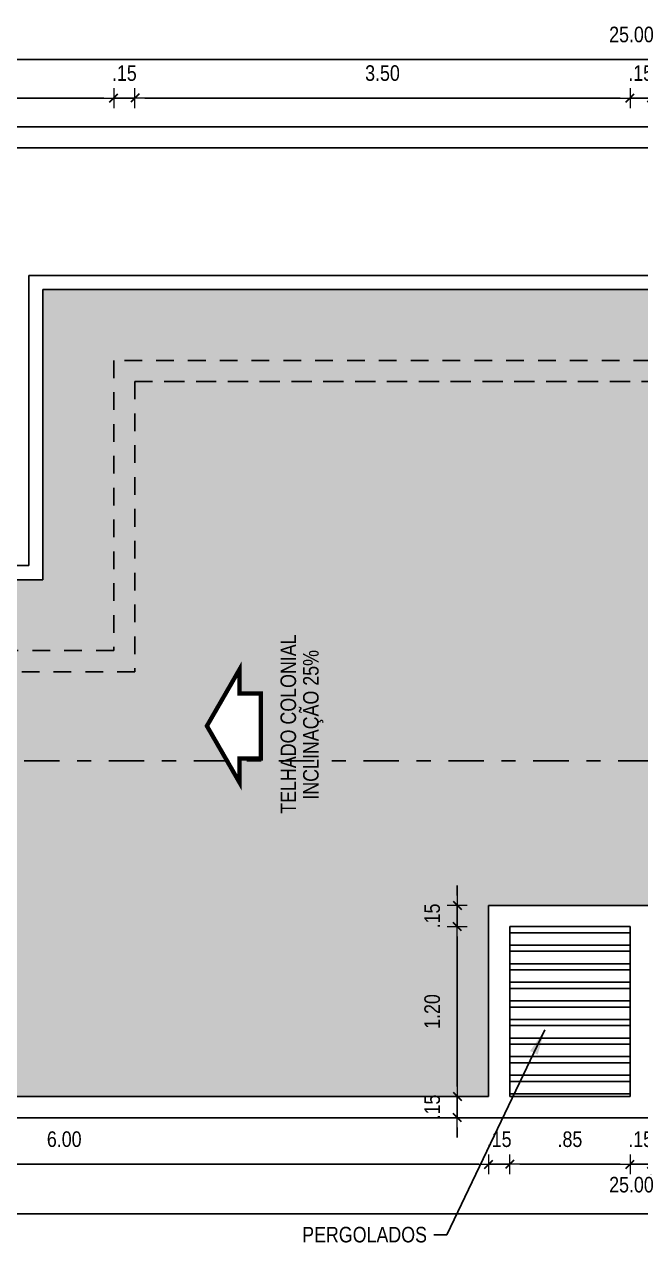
# Model space of a CAD drawing. Extents: x -178 to 151, y -135 to 745.
# Drawn here: x 116.81 to 121.17, y 714.6 to 723.21 of the extents above; entities that cross this region are included whole.
import ezdxf
from ezdxf.enums import TextEntityAlignment as Align

# ---------------------------------------------------------------- set-up
doc = ezdxf.new("R2010")
doc.units = 0
doc.header["$MEASUREMENT"] = 0
doc.header["$PDSIZE"] = -5
doc.linetypes.add('DASHDOT2', pattern=[0.5, 0.25, -0.125, 0, -0.125])
doc.linetypes.add('HIDDEN2', pattern=[0.1875, 0.125, -0.0625])
doc.layers.get('0').update_dxf_attribs({"linetype": 'CONTINUOUS'})
doc.layers.get('Defpoints').update_dxf_attribs({"linetype": 'CONTINUOUS'})
for name, color, linetype in [('AR-ALV', 5, 'CONTINUOUS'), ('COTA', 7, 'CONTINUOUS'), ('E-txt-g', 3, 'CONTINUOUS')]:
    doc.layers.add(name, color=color, linetype=linetype)
for name, color, linetype, lineweight in [('E-Cta-W', 7, 'CONTINUOUS', 20), ('E-Lay-9', 9, 'CONTINUOUS', 9), ('E-Pen-C', 4, 'CONTINUOUS', 15), ('E-Pen-G', 3, 'CONTINUOUS', 30), ('E-Txt-W', 7, 'CONTINUOUS', 20)]:
    doc.layers.add(name, color=color, linetype=linetype, lineweight=lineweight)
doc.styles.add('F2', font='swissc.ttf')
doc.styles.add('REG60', font='romans.shx', dxfattribs={"width": 0.8, "height": 0.15})
doc.styles.add('REG80', font='romans.shx', dxfattribs={"width": 0.8, "height": 0.2})
doc.dimstyles.new('DIMENSION-1', dxfattribs={"dimtxt": 0.11, "dimasz": 0.07, "dimexe": 1, "dimexo": 0, "dimgap": 0.12, "dimtad": 1, "dimzin": 7, "dimdsep": 46, "dimtxsty": 'F2', "dimblk1": 'TRACO', "dimblk2": 'TRACO', "dimsah": 1, "dimcen": 1, "dimse1": 1, "dimse2": 1, "dimclrd": 256, "dimclre": 256, "dimclrt": 6, "dimadec": 0, "dimazin": 0, "dimtfac": 1, "dimtix": 1, "dimtmove": 2, "dimatfit": 3, "dimldrblk": 'TRACO', "dimfxl": 1, "dimtolj": 1, "dimtzin": 0, "dimarcsym": 0})
doc.dimstyles.get("Standard").update_dxf_attribs({"dimtxt": 0.18, "dimasz": 0.18, "dimexe": 0.18, "dimexo": 0.0625, "dimgap": 0.09, "dimtad": 0, "dimtih": 1, "dimtoh": 1, "dimdec": 4, "dimzin": 0, "dimdsep": 46, "dimtxsty": 'Standard', "dimcen": 0.09, "dimadec": 0, "dimazin": 0, "dimtfac": 1, "dimtdec": 4, "dimtofl": 0, "dimtmove": 0, "dimatfit": 3, "dimfxl": 1, "dimtolj": 1, "dimtzin": 0, "dimarcsym": 0})

# ---------------------------------------------------------------- blocks, each defined once
blk = doc.blocks.new('Seta')
at = {"const_width": 2}
blk.add_lwpolyline([(10, 15), (10, 25.98), (25, 0), (10, -25.98), (10, -15), (0, -15), (0, 15)], close=True, dxfattribs=at)
blk = doc.blocks.new('TXT-AMB75')
at = {"layer": 'E-txt-g', "style": 'REG80', "width": 0.8, "flags": 8}
blk.add_attdef('TXT', text='', height=0.2, dxfattribs=at).set_placement((0.005, 0.296), align=Align.CENTER)
at = {"layer": 'E-Txt-W', "style": 'REG60', "width": 0.8, "flags": 8}
blk.add_attdef('TXT', text='', height=0.15, dxfattribs=at).set_placement((0.005, 0.027), align=Align.CENTER)
blk = doc.blocks.new('TRACO')
at = {"layer": 'E-Pen-C'}
for p, q in [((-1, 0), (1, 0)), ((0, 1), (0, -1))]:
    blk.add_line(p, q, dxfattribs=at)
at = {"layer": 'E-Pen-G'}
blk.add_line((-0.42, -0.42), (0.42, 0.42), dxfattribs=at)
blk = doc.blocks.new('*D273')
at = {"linetype": 'Continuous', "lineweight": -2}
for p, q in [((121.0216, 715.1577), (120.9516, 715.1577)), ((121.2416, 715.1577), (121.0916, 715.1577)), ((121.3116, 715.1577), (121.3816, 715.1577))]:
    blk.add_line(p, q, dxfattribs=at)
at = {"layer": 'Defpoints', "color": 0, "linetype": 'Continuous'}
for p in [(121.0916, 715.6367), (121.2416, 715.6367), (121.0916, 715.1577)]:
    blk.add_point(p, dxfattribs=at)
at = {"linetype": 'Continuous', "lineweight": -2, "xscale": 0.07, "yscale": 0.07, "zscale": 0.07}
blk.add_blockref('TRACO', (121.0916, 715.1577), dxfattribs=at)
at = {"linetype": 'Continuous', "lineweight": -2, "xscale": 0.07, "yscale": 0.07, "zscale": 0.07, "rotation": 180}
blk.add_blockref('TRACO', (121.2416, 715.1577), dxfattribs=at)
at = {"color": 6, "linetype": 'Continuous', "insert": (121.1666, 715.3339), "char_height": 0.11, "attachment_point": 5, "style": 'F2'}
blk.add_mtext('\\A1;.15', dxfattribs=at)
blk = doc.blocks.new('*D274')
at = {"linetype": 'Continuous', "lineweight": -2}
blk.add_line((121.0216, 715.1577), (120.3116, 715.1577), dxfattribs=at)
at = {"layer": 'Defpoints', "color": 0, "linetype": 'Continuous'}
for p in [(120.2416, 715.6367), (121.0916, 715.6367), (120.2416, 715.1577)]:
    blk.add_point(p, dxfattribs=at)
at = {"linetype": 'Continuous', "lineweight": -2, "xscale": 0.07, "yscale": 0.07, "zscale": 0.07, "rotation": 180}
blk.add_blockref('TRACO', (120.2416, 715.1577), dxfattribs=at)
at = {"linetype": 'Continuous', "lineweight": -2, "xscale": 0.07, "yscale": 0.07, "zscale": 0.07}
blk.add_blockref('TRACO', (121.0916, 715.1577), dxfattribs=at)
at = {"color": 6, "linetype": 'Continuous', "insert": (120.6666, 715.3339), "char_height": 0.11, "attachment_point": 5, "style": 'F2'}
blk.add_mtext('\\A1;.85', dxfattribs=at)
blk = doc.blocks.new('*D275')
at = {"linetype": 'Continuous', "lineweight": -2}
for p, q in [((120.0216, 715.1577), (119.9516, 715.1577)), ((120.2416, 715.1577), (120.0916, 715.1577)), ((120.3116, 715.1577), (120.3816, 715.1577))]:
    blk.add_line(p, q, dxfattribs=at)
at = {"layer": 'Defpoints', "color": 0, "linetype": 'Continuous'}
for p in [(120.0916, 715.6367), (120.2416, 715.6367), (120.0916, 715.1577)]:
    blk.add_point(p, dxfattribs=at)
at = {"linetype": 'Continuous', "lineweight": -2, "xscale": 0.07, "yscale": 0.07, "zscale": 0.07}
blk.add_blockref('TRACO', (120.0916, 715.1577), dxfattribs=at)
at = {"linetype": 'Continuous', "lineweight": -2, "xscale": 0.07, "yscale": 0.07, "zscale": 0.07, "rotation": 180}
blk.add_blockref('TRACO', (120.2416, 715.1577), dxfattribs=at)
at = {"color": 6, "linetype": 'Continuous', "insert": (120.1666, 715.3339), "char_height": 0.11, "attachment_point": 5, "style": 'F2'}
blk.add_mtext('\\A1;.15', dxfattribs=at)
blk = doc.blocks.new('*D276')
at = {"linetype": 'Continuous', "lineweight": -2}
blk.add_line((120.0216, 715.1577), (114.1616, 715.1577), dxfattribs=at)
at = {"layer": 'Defpoints', "color": 0, "linetype": 'Continuous'}
for p in [(114.0916, 715.6367), (120.0916, 715.6367), (114.0916, 715.1577)]:
    blk.add_point(p, dxfattribs=at)
at = {"linetype": 'Continuous', "lineweight": -2, "xscale": 0.07, "yscale": 0.07, "zscale": 0.07, "rotation": 180}
blk.add_blockref('TRACO', (114.0916, 715.1577), dxfattribs=at)
at = {"linetype": 'Continuous', "lineweight": -2, "xscale": 0.07, "yscale": 0.07, "zscale": 0.07}
blk.add_blockref('TRACO', (120.0916, 715.1577), dxfattribs=at)
at = {"color": 6, "linetype": 'Continuous', "insert": (117.0916, 715.3342), "char_height": 0.11, "attachment_point": 5, "style": 'F2'}
blk.add_mtext('\\A1;6.00', dxfattribs=at)
blk = doc.blocks.new('*D300')
at = {"linetype": 'Continuous', "lineweight": -2}
for p, q in [((121.0216, 722.6891), (120.9516, 722.6891)), ((121.2416, 722.6891), (121.0916, 722.6891)), ((121.3116, 722.6891), (121.3816, 722.6891))]:
    blk.add_line(p, q, dxfattribs=at)
at = {"layer": 'Defpoints', "color": 0, "linetype": 'Continuous'}
for p in [(121.0916, 722.6891), (121.0916, 720.6867), (121.2416, 720.6867)]:
    blk.add_point(p, dxfattribs=at)
at = {"linetype": 'Continuous', "lineweight": -2, "xscale": 0.07, "yscale": 0.07, "zscale": 0.07}
blk.add_blockref('TRACO', (121.0916, 722.6891), dxfattribs=at)
at = {"linetype": 'Continuous', "lineweight": -2, "xscale": 0.07, "yscale": 0.07, "zscale": 0.07, "rotation": 180}
blk.add_blockref('TRACO', (121.2416, 722.6891), dxfattribs=at)
at = {"color": 6, "linetype": 'Continuous', "insert": (121.1666, 722.8652), "char_height": 0.11, "attachment_point": 5, "style": 'F2'}
blk.add_mtext('\\A1;.15', dxfattribs=at)
blk = doc.blocks.new('*D301')
at = {"linetype": 'Continuous', "lineweight": -2}
blk.add_line((121.0216, 722.6891), (117.6616, 722.6891), dxfattribs=at)
at = {"layer": 'Defpoints', "color": 0, "linetype": 'Continuous'}
for p in [(117.5916, 722.6891), (117.5916, 720.6867), (121.0916, 720.6867)]:
    blk.add_point(p, dxfattribs=at)
at = {"linetype": 'Continuous', "lineweight": -2, "xscale": 0.07, "yscale": 0.07, "zscale": 0.07, "rotation": 180}
blk.add_blockref('TRACO', (117.5916, 722.6891), dxfattribs=at)
at = {"linetype": 'Continuous', "lineweight": -2, "xscale": 0.07, "yscale": 0.07, "zscale": 0.07}
blk.add_blockref('TRACO', (121.0916, 722.6891), dxfattribs=at)
at = {"color": 6, "linetype": 'Continuous', "insert": (119.3416, 722.8652), "char_height": 0.11, "attachment_point": 5, "style": 'F2'}
blk.add_mtext('\\A1;3.50', dxfattribs=at)
blk = doc.blocks.new('*D302')
at = {"linetype": 'Continuous', "lineweight": -2}
for p, q in [((117.3716, 722.6891), (117.3016, 722.6891)), ((117.5916, 722.6891), (117.4416, 722.6891)), ((117.6616, 722.6891), (117.7316, 722.6891))]:
    blk.add_line(p, q, dxfattribs=at)
at = {"layer": 'Defpoints', "color": 0, "linetype": 'Continuous'}
for p in [(117.4416, 722.6891), (117.4416, 720.8367), (117.5916, 720.6867)]:
    blk.add_point(p, dxfattribs=at)
at = {"linetype": 'Continuous', "lineweight": -2, "xscale": 0.07, "yscale": 0.07, "zscale": 0.07}
blk.add_blockref('TRACO', (117.4416, 722.6891), dxfattribs=at)
at = {"linetype": 'Continuous', "lineweight": -2, "xscale": 0.07, "yscale": 0.07, "zscale": 0.07, "rotation": 180}
blk.add_blockref('TRACO', (117.5916, 722.6891), dxfattribs=at)
at = {"color": 6, "linetype": 'Continuous', "insert": (117.5166, 722.8652), "char_height": 0.11, "attachment_point": 5, "style": 'F2'}
blk.add_mtext('\\A1;.15', dxfattribs=at)
blk = doc.blocks.new('*D303')
at = {"linetype": 'Continuous', "lineweight": -2}
blk.add_line((117.3716, 722.6891), (114.3116, 722.6891), dxfattribs=at)
at = {"layer": 'Defpoints', "color": 0, "linetype": 'Continuous'}
for p in [(114.2416, 722.6891), (117.4416, 720.8367), (114.2416, 718.6367)]:
    blk.add_point(p, dxfattribs=at)
at = {"linetype": 'Continuous', "lineweight": -2, "xscale": 0.07, "yscale": 0.07, "zscale": 0.07, "rotation": 180}
blk.add_blockref('TRACO', (114.2416, 722.6891), dxfattribs=at)
at = {"linetype": 'Continuous', "lineweight": -2, "xscale": 0.07, "yscale": 0.07, "zscale": 0.07}
blk.add_blockref('TRACO', (117.4416, 722.6891), dxfattribs=at)
at = {"color": 6, "linetype": 'Continuous', "insert": (115.8416, 722.8652), "char_height": 0.11, "attachment_point": 5, "style": 'F2'}
blk.add_mtext('\\A1;3.20', dxfattribs=at)
blk = doc.blocks.new('*D426')
at = {"linetype": 'Continuous', "lineweight": -2}
for p, q in [((119.8699, 715.7067), (119.8699, 715.7767)), ((119.8699, 715.4867), (119.8699, 715.6367)), ((119.8699, 715.4167), (119.8699, 715.3467))]:
    blk.add_line(p, q, dxfattribs=at)
at = {"layer": 'Defpoints', "color": 0, "linetype": 'Continuous'}
for p in [(119.7429, 715.6367), (119.8699, 715.6367), (119.7429, 715.4867)]:
    blk.add_point(p, dxfattribs=at)
at = {"linetype": 'Continuous', "lineweight": -2, "xscale": 0.07, "yscale": 0.07, "zscale": 0.07}
for p, rotation in [((119.8699, 715.6367), 270), ((119.8699, 715.4867), 90)]:
    blk.add_blockref('TRACO', p, dxfattribs=dict(at, rotation=rotation))
at = {"color": 6, "linetype": 'Continuous', "insert": (119.6934, 715.5617), "char_height": 0.11, "attachment_point": 5, "rotation": 90, "style": 'F2'}
blk.add_mtext('\\A1;.15', dxfattribs=at)
blk = doc.blocks.new('*D427')
at = {"linetype": 'Continuous', "lineweight": -2}
blk.add_line((119.8699, 715.7067), (119.8699, 716.7667), dxfattribs=at)
at = {"layer": 'Defpoints', "color": 0, "linetype": 'Continuous'}
for p in [(119.4653, 716.8367), (119.8699, 716.8367), (119.7429, 715.6367)]:
    blk.add_point(p, dxfattribs=at)
at = {"linetype": 'Continuous', "lineweight": -2, "xscale": 0.07, "yscale": 0.07, "zscale": 0.07}
for p, rotation in [((119.8699, 716.8367), 90), ((119.8699, 715.6367), 270)]:
    blk.add_blockref('TRACO', p, dxfattribs=dict(at, rotation=rotation))
at = {"color": 6, "linetype": 'Continuous', "insert": (119.6933, 716.2367), "char_height": 0.11, "attachment_point": 5, "rotation": 90, "style": 'F2'}
blk.add_mtext('\\A1;1.20', dxfattribs=at)
blk = doc.blocks.new('*D428')
at = {"linetype": 'Continuous', "lineweight": -2}
for p, q in [((119.8699, 717.0567), (119.8699, 717.1267)), ((119.8699, 716.8367), (119.8699, 716.9867)), ((119.8699, 716.7667), (119.8699, 716.6967))]:
    blk.add_line(p, q, dxfattribs=at)
at = {"layer": 'Defpoints', "color": 0, "linetype": 'Continuous'}
for p in [(119.4653, 716.9867), (119.8699, 716.9867), (119.4653, 716.8367)]:
    blk.add_point(p, dxfattribs=at)
at = {"linetype": 'Continuous', "lineweight": -2, "xscale": 0.07, "yscale": 0.07, "zscale": 0.07}
for p, rotation in [((119.8699, 716.9867), 270), ((119.8699, 716.8367), 90)]:
    blk.add_blockref('TRACO', p, dxfattribs=dict(at, rotation=rotation))
at = {"color": 6, "linetype": 'Continuous', "insert": (119.6934, 716.9117), "char_height": 0.11, "attachment_point": 5, "rotation": 90, "style": 'F2'}
blk.add_mtext('\\A1;.15', dxfattribs=at)
blk = doc.blocks.new('*D306')
at = {"linetype": 'Continuous', "lineweight": -2}
blk.add_line((109.8216, 714.8079), (134.6816, 714.8079), dxfattribs=at)
at = {"layer": 'Defpoints', "color": 0, "linetype": 'Continuous'}
for p in [(109.7516, 715.4388), (134.7516, 715.4388), (134.7516, 714.8079)]:
    blk.add_point(p, dxfattribs=at)
at = {"linetype": 'Continuous', "lineweight": -2, "xscale": 0.07, "yscale": 0.07, "zscale": 0.07, "rotation": 180}
blk.add_blockref('TRACO', (109.7516, 714.8079), dxfattribs=at)
at = {"linetype": 'Continuous', "lineweight": -2, "xscale": 0.07, "yscale": 0.07, "zscale": 0.07}
blk.add_blockref('TRACO', (134.7516, 714.8079), dxfattribs=at)
at = {"color": 6, "linetype": 'Continuous', "insert": (121.1016, 715.0129), "char_height": 0.11, "attachment_point": 5, "style": 'F2'}
blk.add_mtext('\\A1;25.00', dxfattribs=at)
blk = doc.blocks.new('*D307')
at = {"linetype": 'Continuous', "lineweight": -2}
blk.add_line((134.6816, 722.9617), (109.8216, 722.9617), dxfattribs=at)
at = {"layer": 'Defpoints', "color": 0, "linetype": 'Continuous'}
for p in [(109.7516, 722.9617), (109.7516, 722.4867), (134.7516, 722.4867)]:
    blk.add_point(p, dxfattribs=at)
at = {"linetype": 'Continuous', "lineweight": -2, "xscale": 0.07, "yscale": 0.07, "zscale": 0.07, "rotation": 180}
blk.add_blockref('TRACO', (109.7516, 722.9617), dxfattribs=at)
at = {"linetype": 'Continuous', "lineweight": -2, "xscale": 0.07, "yscale": 0.07, "zscale": 0.07}
blk.add_blockref('TRACO', (134.7516, 722.9617), dxfattribs=at)
at = {"color": 6, "linetype": 'Continuous', "insert": (121.1016, 723.1379), "char_height": 0.11, "attachment_point": 5, "style": 'F2'}
blk.add_mtext('\\A1;25.00', dxfattribs=at)

msp = doc.modelspace()

# ---------------------------------------------------------------- hatches: boundary and pattern name
at = {"linetype": 'Continuous'}
h = msp.add_hatch(dxfattribs=at)
h.set_pattern_fill('TROOF1', color=8, scale=0.15, angle=-90, style=0, pattern_type=2)
h.set_pattern_definition([(270, (0, 0), (0.15, -0.15), [0.048, -0.102]), (35.2176, (0.015, -0.144), (-1.49999987498, -1.05000017453), [0.03121305, -3.0900849]), (70.71, (0.0405, -0.126), (-0.8999979741, -2.550000777635), [0.0317844, -3.1466586]), (109.29, (0.051, -0.096), (-0.8999979741, 2.550000777635), [0.0317844, -3.1466586]), (144.7824, (0.0405, -0.066), (-1.49999987498, 1.05000017453), [0.03121305, -3.0900849]), (180, (0.015, -0.048), (-0.15, -0.15), [0.015, -0.135]), (0, (-2e-17, -0.144), (0.15, 0.15), [0.015, -0.135]), (270, (0.006, -1e-18), (0.15, -0.15), [0.042, -0.108]), (36.3844, (0.018, -0.15), (-2.24999858293, -1.650001937525), [0.0354012, -3.50472585]), (72.3499, (0.0465, -0.129), (0.899998778574, 2.850000422915), [0.0346302, -3.42838875]), (107.6501, (0.057, -0.096), (0.899998778574, -2.850000422915), [0.0346302, -3.42838875]), (143.6156, (0.0465, -0.063), (-2.24999858293, 1.650001937525), [0.0354012, -3.50472585]), (180, (0.018, -0.042), (-0.15, -0.15), [0.012, -0.138]), (0, (0.006, -0.15), (0.15, 0.15), [0.012, -0.138]), (270, (0.006, -0.144), (0.15, -0.15), [0.006, -0.144]), (357.3974, (0.018, -0.042), (-3.149999897937, 0.1500021288), [0.13213635, -3.17127105]), (2.6026, (0.018, -0.15), (3.149999897937, 0.1500021288), [0.13213635, -3.17127105]), (270, (-2e-17, -0.144), (0.15, -0.15), [0.006, -0.144])])
h.paths.add_polyline_path([(113.5916, 715.6367), (113.5916, 719.2867), (116.9416, 719.2867), (116.9416, 721.3367), (122.7961, 721.3367), (122.7961, 715.6367), (121.5416, 715.6367), (121.5416, 716.9867), (120.0916, 716.9867), (120.0916, 715.6367)])
h.paths.add_polyline_path([(122.7149, 718.1462), (122.7149, 718.8202), (122.5419, 718.8202), (122.5419, 718.1462)], flags=24)
h.paths.add_polyline_path([(118.7621, 717.6499), (118.7621, 718.8843), (118.5892, 718.8843), (118.5892, 717.6499)], flags=24)
h.paths.add_polyline_path([(118.9666, 717.7189), (118.9666, 718.8046), (118.7093, 718.8046), (118.7093, 717.7189)], flags=24)
h.paths.add_polyline_path([(118.3297, 718.0245), (118.3297, 717.8566), (118.1003, 718.2538), (118.3297, 718.651), (118.3297, 718.4831), (118.4825, 718.4831), (118.4825, 718.0245)], flags=16)
h.paths.add_polyline_path([(119.8093, 716.7911), (119.8093, 717.0284), (119.5789, 717.0284), (119.5789, 716.7911)], flags=24)
h.paths.add_polyline_path([(119.8092, 716.0795), (119.8092, 716.3897), (119.5789, 716.3897), (119.5789, 716.0795)], flags=24)
h = msp.add_hatch(dxfattribs=at)
h.set_pattern_fill('ANSI32', color=8, scale=0.35, angle=135, style=0)
h.set_pattern_definition([(7e-15, (-49.10839, 12.63692), (3e-17, -0.13125), []), (7e-15, (-49.06464, 12.68067), (3e-17, -0.13125), [])])
h.paths.add_polyline_path([(121.0916, 716.8367), (120.2416, 716.8367), (120.2416, 715.6367), (121.0916, 715.6367)])

# ---------------------------------------------------------------- linework, layer by layer
at = {"color": 5, "linetype": 'Continuous'}
for p, q in [((126.247, 721.3367), (116.9416, 721.3367)), ((116.9416, 721.3367), (116.9416, 719.2867)), ((116.9416, 719.2867), (113.5916, 719.2867)), ((120.0916, 716.9867), (120.0916, 715.6367)), ((120.0916, 716.9867), (121.2416, 716.9867)), ((120.2416, 716.8367), (120.2416, 715.6367)), ((120.2416, 716.8367), (121.0916, 716.8367)), ((121.0916, 716.8367), (121.0916, 715.6367)), ((120.0916, 715.6367), (113.3416, 715.6367)), ((121.0916, 715.6367), (120.2416, 715.6367)), ((132.3506, 715.4867), (113.3416, 715.4867))]:
    msp.add_line(p, q, dxfattribs=at)
at = {"color": 8, "linetype": 'HIDDEN2'}
for p, q in [((121.2416, 720.8367), (117.4416, 720.8367)), ((117.4416, 720.8367), (117.4416, 718.7867)), ((124.4483, 720.6867), (117.5916, 720.6867)), ((121.0916, 720.6867), (117.5916, 720.6867)), ((117.5916, 720.6867), (117.5916, 718.6367)), ((117.4416, 718.7867), (114.0916, 718.7867)), ((117.5916, 718.6367), (114.2416, 718.6367))]:
    msp.add_line(p, q, dxfattribs=at)
at = {"layer": 'AR-ALV', "color": 2, "linetype": 'DASHDOT2'}
msp.add_line((101.2078, 718.0071), (135.6356, 718.0071), dxfattribs=at)
at = {"layer": 'COTA', "color": 7, "linetype": 'Continuous'}
for p, q in [((134.7516, 722.4867), (109.7516, 722.4867)), ((134.6016, 722.3367), (109.9016, 722.3367))]:
    msp.add_line(p, q, dxfattribs=at)
at = {"layer": 'COTA', "color": 8, "linetype": 'Continuous'}
for p, q in [((129.947, 721.4367), (116.8416, 721.4367)), ((116.8416, 719.3867), (116.8416, 721.4367)), ((116.8416, 719.3867), (113.4916, 719.3867))]:
    msp.add_line(p, q, dxfattribs=at)

# ---------------------------------------------------------------- block references
ref = msp.add_blockref('TXT-AMB75', (118.9467, 718.2695), dxfattribs=dict(xscale=-0.7290000000000001, yscale=0.7290000000000001, zscale=0.7290000000000001, rotation=90))
ref.add_attrib('TXT', 'TELHADO COLONIAL', dxfattribs={"layer": 'E-txt-g', "color": 2, "height": 0.11, "rotation": 90, "style": 'F2'}).set_placement((118.7306, 718.2671), align=Align.CENTER)
ref.add_attrib('TXT', 'INCLINAÇÃO 25%', dxfattribs={"layer": 'E-Txt-W', "height": 0.11, "rotation": 90, "style": 'F2'}).set_placement((118.8901, 718.2617), align=Align.CENTER)
at = {"layer": 'E-Lay-9', "color": 6, "xscale": 0.01528799999998609, "yscale": 0.01528799999998609, "zscale": 0.01528799999998609, "rotation": 179.9999999999999}
msp.add_blockref('Seta', (118.4825, 718.2538), dxfattribs=at)

# ---------------------------------------------------------------- texts
at = {"color": 6, "style": 'F2'}
msp.add_text('PERGOLADOS', height=0.11, dxfattribs=at).set_placement((118.7739, 714.6056))

# ---------------------------------------------------------------- dimensions: what is measured, and where the dimension line sits
at = {"color": 8, "linetype": 'Continuous'}
for base, p1, p2, picture, middle in [((109.7516, 722.9617), (134.7516, 722.4867), (109.7516, 722.4867), '*D307', (121.1016, 723.1379)), ((134.7516, 714.8079), (109.7516, 715.4388), (134.7516, 715.4388), '*D306', (121.1016, 715.0129))]:
    dim = msp.add_linear_dim(base=base, p1=p1, p2=p2, angle=180, dimstyle='DIMENSION-1', dxfattribs=at)
    dim.commit()
    dim.dimension.update_dxf_attribs({"geometry": picture, "text_midpoint": middle, "dimtype": 160})
for base, p1, p2, angle, picture, middle in [((114.2416, 722.6891), (117.4416, 720.8367), (114.2416, 718.6367), 180, '*D303', (115.8416, 722.8652)), ((117.4416, 722.6891), (117.5916, 720.6867), (117.4416, 720.8367), 180, '*D302', (117.5166, 722.8652)), ((117.5916, 722.6891), (121.0916, 720.6867), (117.5916, 720.6867), 180, '*D301', (119.3416, 722.8652)), ((121.0916, 722.6891), (121.2416, 720.6867), (121.0916, 720.6867), 180, '*D300', (121.1666, 722.8652)), ((119.8699, 716.9867), (119.4653, 716.8367), (119.4653, 716.9867), 90, '*D428', (119.6934, 716.9117)), ((119.8699, 716.8367), (119.7429, 715.6367), (119.4653, 716.8367), 90, '*D427', (119.6933, 716.2367)), ((119.8699, 715.6367), (119.7429, 715.4867), (119.7429, 715.6367), 90, '*D426', (119.6934, 715.5617)), ((114.0916, 715.1577), (120.0916, 715.6367), (114.0916, 715.6367), 180, '*D276', (117.0916, 715.3342)), ((120.0916, 715.1577), (120.2416, 715.6367), (120.0916, 715.6367), 180, '*D275', (120.1666, 715.3339)), ((120.2416, 715.1577), (121.0916, 715.6367), (120.2416, 715.6367), 180, '*D274', (120.6666, 715.3339)), ((121.0916, 715.1577), (121.2416, 715.6367), (121.0916, 715.6367), 180, '*D273', (121.1666, 715.3339))]:
    dim = msp.add_linear_dim(base=base, p1=p1, p2=p2, angle=angle, dimstyle='DIMENSION-1', dxfattribs=at)
    dim.commit()
    dim.dimension.update_dxf_attribs({"geometry": picture, "text_midpoint": middle})

# ---------------------------------------------------------------- leaders
at = {"layer": 'E-Cta-W', "color": 4}
msp.add_leader([(120.4896, 716.1073), (119.7971, 714.6601), (119.7043, 714.6583)], dimstyle='Standard', dxfattribs=at)

doc.saveas('drawing.dxf')
